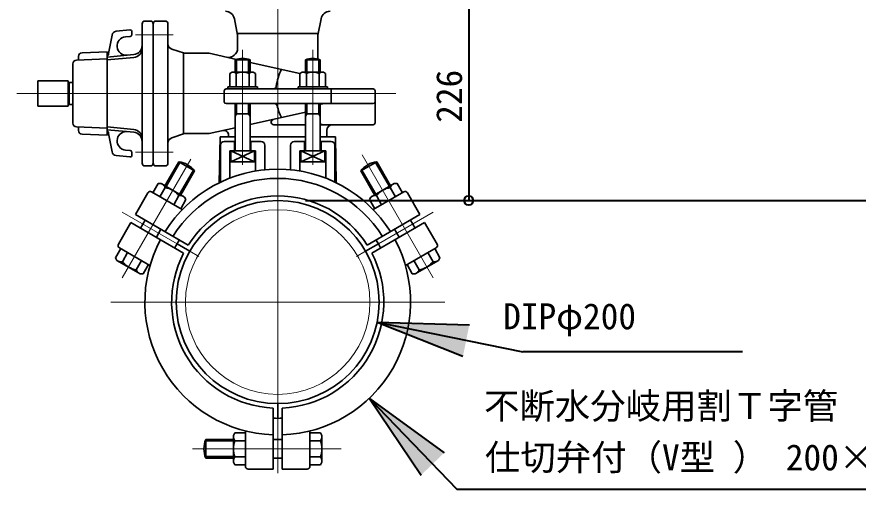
# Model space of a CAD drawing. Units: millimetres at full size, sheet at 1:20; details may follow other scales. Extents: x -5803 to 5817, y -3160 to 3160.
# Drawn here: x 209 to 1121, y 1267 to 1779 of the extents above; entities that cross this region are included whole.
import ezdxf
from ezdxf.enums import TextEntityAlignment as Align

# ---------------------------------------------------------------- set-up
doc = ezdxf.new("R2010")
doc.units = ezdxf.units.MM
doc.header["$LTSCALE"] = 20
doc.header["$PDMODE"] = 32
doc.header["$PDSIZE"] = 10
for name, color, linetype, lineweight in [('0-7_TEMP01', 3, 'Continuous', 18), ('0-8_T字管', 6, 'Continuous', 35), ('0-A_細線', 7, 'Continuous', 9), ('0-E_寸法', 1, 'Continuous', 40)]:
    doc.layers.add(name, color=color, linetype=linetype, lineweight=lineweight)
doc.styles.add('ＭＳ ゴシック', font='')
doc.styles.get('ＭＳ ゴシック').set_extended_font_data('MS Gothic')

msp = doc.modelspace()

# ---------------------------------------------------------------- linework, layer by layer
at = {"layer": '0-7_TEMP01'}
for p, q in [((491.94, 1359.99), (491.94, 1848.29)), ((337.91, 1759.49), (378.58, 1759.49)), ((453.93, 1618.8), (453.93, 1743.38)), ((529.93, 1618.8), (529.93, 1743.38)), ((209.11, 1695.99), (620.17, 1695.99)), ((323.4, 1496.09), (397.7, 1624.77)), ((337.91, 1632.49), (378.58, 1632.49)), ((660.46, 1496.09), (583.42, 1629.52)), ((323.28, 1567.36), (382.81, 1532.98)), ((660.59, 1567.36), (601.06, 1532.98)), ((396.67, 1524.99), (406.54, 1519.28)), ((587.19, 1524.99), (577.33, 1519.28)), ((310.86, 1469.99), (673.01, 1469.99)), ((491.94, 1284.5), (491.94, 1343.99)), ((560.75, 1310.99), (399.52, 1310.99))]:
    msp.add_line(p, q, dxfattribs=at)
at = {"layer": '0-8_T字管'}
for p, q in [((344.93, 1771.48), (344.93, 1620.48)), ((353.94, 1774.48), (347.94, 1774.48)), ((356.94, 1771.48), (356.94, 1620.48)), ((359.93, 1774.48), (369.93, 1774.48)), ((372.94, 1771.48), (372.94, 1620.48)), ((445, 1776.87), (448.44, 1758.98)), ((538.88, 1776.87), (535.44, 1758.98)), ((331.74, 1764.78), (316.75, 1763.34)), ((333.94, 1759.78), (333.94, 1762.79)), ((448.44, 1760.99), (535.44, 1760.99)), ((308.64, 1739.26), (312.31, 1759.26)), ((332.12, 1757.79), (326.89, 1757.28)), ((448.44, 1745.1), (448.44, 1758.98)), ((535.44, 1733.29), (535.44, 1758.98)), ((377.03, 1744.11), (390.94, 1739.49)), ((273.77, 1732.14), (306.94, 1733.49)), ((275.94, 1736.14), (275.94, 1732.22)), ((279.77, 1740.14), (306.94, 1741.24)), ((306.94, 1650.72), (306.94, 1741.24)), ((335.89, 1738.06), (306.94, 1735.27)), ((335.89, 1735.05), (306.94, 1732.26)), ((335.89, 1738.06), (328.8, 1737.38)), ((389.93, 1652.49), (389.93, 1739.49)), ((390.94, 1739.49), (417.59, 1739.49)), ((447.18, 1732.92), (417.59, 1739.49)), ((269.93, 1663.82), (269.93, 1728.14)), ((445.94, 1718.99), (445.94, 1732.49)), ((445.94, 1732.49), (461.94, 1732.49)), ((447.44, 1718.99), (447.44, 1732.49)), ((460.44, 1718.99), (460.44, 1732.49)), ((461.94, 1718.99), (461.94, 1732.49)), ((516.08, 1717.65), (461.94, 1729.65)), ((521.93, 1732.49), (537.93, 1732.49)), ((521.93, 1718.99), (521.93, 1732.49)), ((523.43, 1718.99), (523.43, 1732.49)), ((536.44, 1718.99), (536.44, 1732.49)), ((537.93, 1718.99), (537.93, 1732.49)), ((440.08, 1717.62), (442.43, 1718.99)), ((440.08, 1702.98), (440.08, 1717.62)), ((442.43, 1718.99), (465.44, 1718.99)), ((447, 1717.62), (447, 1702.98)), ((460.86, 1702.98), (460.86, 1717.62)), ((465.44, 1718.99), (467.79, 1717.62)), ((467.79, 1717.62), (467.79, 1702.98)), ((516.08, 1717.62), (518.44, 1718.99)), ((516.08, 1702.98), (516.08, 1717.62)), ((518.44, 1718.99), (541.43, 1718.99)), ((523, 1717.62), (523, 1702.98)), ((536.86, 1702.98), (536.86, 1717.62)), ((541.43, 1718.99), (543.79, 1717.62)), ((543.79, 1717.62), (543.79, 1702.98)), ((231.94, 1709.74), (264.94, 1709.74)), ((231.94, 1709.74), (231.94, 1682.24)), ((264.94, 1682.24), (264.94, 1709.74)), ((265.74, 1707.98), (264.94, 1707.52)), ((265.74, 1707.98), (264.94, 1707.52)), ((265.74, 1707.98), (265.74, 1683.98)), ((269.93, 1707.98), (265.74, 1707.98)), ((433.93, 1686.98), (433.93, 1698.99)), ((435.94, 1700.99), (595.43, 1700.99)), ((469.93, 1702.98), (437.93, 1702.98)), ((437.93, 1700.99), (437.93, 1702.98)), ((469.93, 1700.99), (469.93, 1702.98)), ((513.94, 1702.98), (545.93, 1702.98)), ((513.94, 1700.99), (513.94, 1702.98)), ((545.93, 1700.99), (545.93, 1702.98)), ((549.93, 1684.99), (549.93, 1700.99)), ((597.44, 1663.98), (597.44, 1698.99)), ((356.94, 1695.99), (356.94, 1620.48)), ((231.94, 1682.24), (264.94, 1682.24)), ((265.74, 1683.98), (264.94, 1684.44)), ((269.93, 1683.98), (265.74, 1683.98)), ((435.94, 1684.99), (529.93, 1684.99)), ((445.94, 1633.98), (445.94, 1684.99)), ((447.44, 1673.99), (447.44, 1684.99)), ((460.44, 1673.99), (460.44, 1684.99)), ((461.94, 1633.98), (461.94, 1684.99)), ((521.93, 1633.98), (521.93, 1684.99)), ((523.43, 1673.99), (523.43, 1684.99)), ((529.93, 1684.99), (595.43, 1684.99)), ((536.44, 1673.99), (536.44, 1684.99)), ((537.93, 1633.98), (537.93, 1684.99)), ((447.44, 1673.99), (445.94, 1671.39)), ((445.94, 1673.99), (461.94, 1673.99)), ((460.44, 1673.99), (461.94, 1671.39)), ((521.93, 1675.62), (461.94, 1662.31)), ((537.93, 1673.99), (521.93, 1673.99)), ((523.43, 1673.99), (521.93, 1671.39)), ((536.44, 1673.99), (537.93, 1671.39)), ((487.84, 1661.98), (521.93, 1661.98)), ((537.93, 1661.98), (595.43, 1661.98)), ((273.77, 1659.83), (306.94, 1658.49)), ((275.94, 1655.83), (275.94, 1659.74)), ((279.77, 1651.82), (306.94, 1650.72)), ((335.89, 1656.92), (306.94, 1659.7)), ((335.89, 1653.9), (306.94, 1656.69)), ((308.64, 1652.71), (312.31, 1632.7)), ((377.03, 1647.85), (390.94, 1652.49)), ((389.93, 1652.49), (417.59, 1652.49)), ((445.94, 1658.76), (417.59, 1652.49)), ((438.68, 1648.99), (438.68, 1650.93)), ((545.19, 1648.99), (545.19, 1655.99)), ((344.93, 1622.49), (344.93, 1642.48)), ((372.93, 1642.48), (372.93, 1622.49)), ((429.44, 1648.99), (428.62, 1599.32)), ((445.94, 1648.99), (429.44, 1648.99)), ((433.93, 1643.99), (445.94, 1643.99)), ((444.93, 1633.98), (444.93, 1643.99)), ((521.93, 1648.99), (461.94, 1648.99)), ((461.94, 1643.99), (473.94, 1643.99)), ((462.93, 1633.98), (462.93, 1643.99)), ((521.93, 1643.99), (509.94, 1643.99)), ((520.93, 1633.98), (520.93, 1643.99)), ((554.43, 1648.99), (537.93, 1648.99)), ((549.93, 1643.99), (537.93, 1643.99)), ((538.94, 1633.98), (538.94, 1643.99)), ((554.43, 1648.99), (555.25, 1599.32)), ((332.12, 1634.18), (326.89, 1634.68)), ((429.93, 1599.95), (429.93, 1639.99)), ((439.93, 1633.98), (467.94, 1633.98)), ((439.93, 1633.98), (439.93, 1604.26)), ((440.94, 1633.98), (466.94, 1621.99)), ((466.94, 1633.98), (440.94, 1621.99)), ((440.94, 1621.99), (440.94, 1633.98)), ((466.94, 1621.99), (466.94, 1633.98)), ((467.94, 1633.98), (467.94, 1611.97)), ((477.94, 1613.3), (477.94, 1639.99)), ((505.94, 1613.3), (505.94, 1639.99)), ((543.94, 1633.98), (515.93, 1633.98)), ((515.93, 1633.98), (515.93, 1611.97)), ((516.93, 1633.98), (542.94, 1621.99)), ((542.94, 1633.98), (516.93, 1621.99)), ((516.93, 1621.99), (516.93, 1633.98)), ((542.94, 1621.99), (542.94, 1633.98)), ((543.94, 1633.98), (543.94, 1604.26)), ((553.93, 1599.95), (553.93, 1639.99)), ((331.74, 1627.18), (316.75, 1628.62)), ((333.94, 1632.18), (333.94, 1629.17)), ((353.94, 1617.48), (347.94, 1617.48)), ((359.93, 1617.48), (369.93, 1617.48)), ((384.57, 1622.03), (369.57, 1596.05)), ((385.88, 1621.29), (370.88, 1595.3)), ((384.57, 1622.03), (401.9, 1612.03)), ((440.94, 1621.99), (466.94, 1621.99)), ((516.93, 1621.99), (542.94, 1621.99)), ((599.29, 1622.03), (581.97, 1612.03)), ((597.99, 1621.29), (613, 1595.3)), ((599.29, 1622.03), (614.29, 1596.05)), ((400.6, 1612.78), (385.6, 1586.8)), ((401.9, 1612.03), (386.89, 1586.05)), ((581.97, 1612.03), (596.97, 1586.05)), ((583.27, 1612.78), (598.27, 1586.8)), ((365.68, 1598.3), (390.8, 1583.8)), ((618.19, 1598.3), (593.07, 1583.8)), ((337.69, 1564.81), (351.18, 1588.2)), ((355.28, 1589.3), (388.46, 1570.13)), ((369.92, 1593.97), (364.23, 1584.12)), ((628.59, 1589.3), (595.4, 1570.13)), ((613.95, 1593.97), (619.63, 1584.12)), ((646.18, 1564.81), (632.69, 1588.2)), ((379.23, 1575.47), (384.92, 1585.31)), ((392.42, 1580.98), (386.74, 1571.13)), ((390.8, 1583.8), (392.42, 1580.98)), ((593.07, 1583.8), (591.45, 1580.98)), ((591.45, 1580.98), (597.13, 1571.13)), ((604.63, 1575.47), (598.94, 1585.31)), ((337.69, 1564.81), (394.93, 1531.76)), ((646.18, 1564.81), (588.93, 1531.76)), ((332.68, 1556.15), (319.19, 1532.77)), ((332.68, 1556.15), (389.93, 1523.1)), ((348.07, 1558.82), (343.08, 1550.15)), ((651.18, 1556.15), (593.93, 1523.1)), ((635.79, 1558.82), (640.79, 1550.15)), ((651.18, 1556.15), (664.68, 1532.77)), ((365.4, 1548.81), (360.4, 1540.15)), ((618.47, 1548.81), (623.47, 1540.15)), ((382.81, 1532.98), (396.67, 1524.99)), ((601.06, 1532.98), (587.19, 1524.99)), ((320.28, 1528.67), (353.46, 1509.52)), ((323.55, 1513.65), (329.23, 1523.5)), ((663.58, 1528.67), (630.4, 1509.52)), ((660.32, 1513.65), (654.63, 1523.5)), ((317.68, 1515.16), (342.79, 1500.67)), ((344.23, 1514.84), (338.55, 1505)), ((639.63, 1514.84), (645.31, 1505)), ((666.19, 1515.16), (641.08, 1500.67)), ((491.94, 1343.99), (491.94, 1359.99)), ((486.94, 1288.98), (486.94, 1355.09)), ((496.94, 1288.98), (496.94, 1355.09)), ((443.94, 1325.48), (445.56, 1328.31)), ((443.94, 1296.49), (443.94, 1325.48)), ((445.56, 1328.31), (456.94, 1328.31)), ((456.94, 1291.98), (456.94, 1330.3)), ((526.93, 1291.98), (526.93, 1330.3)), ((539.93, 1296.49), (539.93, 1325.48)), ((413.94, 1300.99), (413.94, 1320.99)), ((413.94, 1320.99), (443.94, 1320.99)), ((413.94, 1319.48), (443.94, 1319.48)), ((456.94, 1319.65), (445.56, 1319.65)), ((496.94, 1320.99), (486.94, 1320.99)), ((526.93, 1319.65), (538.31, 1319.65)), ((413.94, 1302.49), (443.94, 1302.49)), ((413.94, 1300.99), (443.94, 1300.99)), ((445.56, 1293.66), (443.94, 1296.49)), ((445.56, 1302.33), (456.94, 1302.33)), ((496.94, 1300.99), (486.94, 1300.99)), ((538.31, 1302.33), (526.93, 1302.33)), ((456.94, 1293.66), (445.56, 1293.66)), ((486.94, 1288.98), (459.94, 1288.98)), ((496.94, 1288.98), (523.94, 1288.98))]:
    msp.add_line(p, q, dxfattribs=at)
for points in [[(356.73, 1588.46), (362.42, 1598.3), (365.68, 1598.3)], [(627.13, 1588.46), (621.45, 1598.3), (618.19, 1598.3)], [(321.74, 1527.83), (316.05, 1517.98), (317.68, 1515.16)], [(662.13, 1527.83), (667.81, 1517.98), (666.19, 1515.16)], [(342.79, 1500.67), (346.05, 1500.67), (351.73, 1510.51)], [(641.08, 1500.67), (637.81, 1500.67), (632.13, 1510.51)], [(539.93, 1325.48), (538.31, 1328.31), (526.93, 1328.31)], [(526.93, 1293.66), (538.31, 1293.66), (539.93, 1296.49)]]:
    msp.add_lwpolyline(points, dxfattribs=at)
msp.add_circle((491.94, 1469.99), 110, dxfattribs=at)
for centre, radius, start, end in [((435.17, 1774.98), 10, 10.886, 90), ((548.7, 1774.98), 10, 90, 169.114), ((347.94, 1771.48), 3, 90, 180), ((353.94, 1771.48), 3, 0, 90), ((359.93, 1771.48), 3, 90, 180), ((369.93, 1771.48), 3, 0, 90), ((317.23, 1758.37), 5, 95.5, 169.621), ((331.94, 1762.79), 2, 0, 95.5), ((327.85, 1747.33), 10, 95.5, 275.5), ((331.94, 1759.78), 2, 275.5, 0), ((334.93, 1748.01), 10, 275.5, 0), ((334.93, 1745.01), 10, 275.5, 0), ((378.94, 1749.81), 6, 180, 251.565), ((438.44, 1745.1), 10, 257.5, 0), ((279.94, 1736.14), 4, 92.321, 180), ((303.72, 1740.15), 5, 309.889, 349.621), ((453.93, 1711.9), 22.09, 68.761, 111.239), ((529.93, 1711.9), 22.09, 68.761, 111.239), ((273.94, 1728.14), 4, 92.321, 180), ((443.54, 1713.89), 5.09, 47.117, 90), ((453.93, 1700.66), 18.32, 67.781, 112.219), ((464.33, 1713.89), 5.09, 90, 132.883), ((549.93, 1695.99), 60, 154.179, 172.705), ((519.54, 1713.89), 5.09, 47.117, 90), ((529.93, 1700.66), 18.32, 67.781, 112.219), ((540.33, 1713.89), 5.09, 90, 132.883), ((435.94, 1698.99), 2, 90, 180), ((487.45, 1703.99), 3, 270, 352.705), ((595.43, 1698.99), 2, 0, 90), ((435.94, 1686.98), 2, 180, 270), ((488.51, 1681.98), 3, 12.84, 90), ((549.93, 1695.99), 60, 192.84, 205.821), ((541.43, 1678.99), 6, 90, 125.685), ((595.43, 1686.98), 2, 270, 0), ((273.94, 1663.82), 4, 180, 267.679), ((487.84, 1664.99), 3, 102.5, 270), ((541.43, 1667.98), 6, 234.315, 270), ((551.18, 1655.99), 6, 90, 180), ((595.43, 1663.98), 2, 270, 0), ((279.94, 1655.83), 4, 180, 267.679), ((303.72, 1651.81), 5, 10.379, 50.111), ((327.85, 1644.63), 10, 90, 264.5), ((334.93, 1646.96), 10, 0, 84.5), ((334.93, 1643.95), 10, 0, 84.5), ((433.68, 1650.93), 5, 0, 102.5), ((378.94, 1642.16), 6, 108.435, 180), ((433.93, 1639.99), 4, 90, 180), ((473.94, 1639.99), 4, 0, 90), ((509.94, 1639.99), 4, 90, 180), ((549.93, 1639.99), 4, 0, 90), ((317.23, 1633.6), 5, 190.379, 264.5), ((331.94, 1632.18), 2, 0, 84.5), ((331.94, 1629.17), 2, 264.5, 0), ((347.94, 1620.48), 3, 180, 270), ((353.94, 1620.48), 3, 270, 0), ((359.93, 1620.48), 3, 180, 270), ((369.93, 1620.48), 3, 270, 0), ((381.24, 1596.25), 26, 37.38, 82.62), ((602.63, 1596.25), 26, 97.38, 142.62), ((491.94, 1469.99), 144, 31.99, 148.01), ((363.7, 1591.86), 6.57, 18.781, 60), ((491.94, 1469.99), 134, 31.99, 148.01), ((620.16, 1591.86), 6.57, 120, 161.219), ((353.78, 1586.69), 3, 60, 150), ((366.32, 1570.41), 23.84, 38.702, 81.298), ((617.56, 1570.41), 23.84, 98.702, 141.298), ((630.09, 1586.69), 3, 30, 120), ((386.2, 1578.87), 6.57, 60, 101.219), ((491.94, 1469.99), 115, 32.492, 147.508), ((597.66, 1578.87), 6.57, 78.781, 120), ((321.78, 1531.27), 3, 150, 240), ((491.94, 1469.99), 144, 151.99, 268.01), ((491.94, 1469.99), 126, 147.726, 152.274), ((491.94, 1469.99), 144, 271.99, 28.01), ((491.94, 1469.99), 126, 27.726, 32.274), ((662.09, 1531.27), 3, 300, 30), ((322.27, 1520.1), 6.57, 240, 281.219), ((491.94, 1469.99), 115, 152.492, 267.508), ((491.94, 1469.99), 115, 272.492, 27.508), ((661.59, 1520.1), 6.57, 258.781, 300), ((342.15, 1528.56), 23.84, 218.702, 261.298), ((344.77, 1507.11), 6.57, 198.781, 240), ((639.1, 1507.11), 6.57, 300, 341.219), ((641.71, 1528.56), 23.84, 278.702, 321.298), ((491.94, 1469.99), 126, 267.726, 272.274), ((450.5, 1323.98), 6.57, 180, 221.219), ((533.36, 1323.98), 6.57, 318.781, 0), ((437.93, 1310.99), 26, 157.38, 202.62), ((467.77, 1310.99), 23.84, 158.702, 201.298), ((516.09, 1310.99), 23.84, 338.702, 21.298), ((450.5, 1297.99), 6.57, 138.781, 180), ((533.36, 1297.99), 6.57, 0, 41.219), ((459.94, 1291.98), 3, 180, 270), ((523.94, 1291.98), 3, 270, 0)]:
    msp.add_arc(centre, radius, start, end, dxfattribs=at)
at = {"layer": '0-A_細線'}
for radius in [110, 100]:
    msp.add_circle((491.94, 1469.99), radius, dxfattribs=at)
at = {"layer": '0-E_寸法'}
for p, q in [((699.01, 1805.99), (699.01, 1579.98)), ((521.93, 1579.98), (1206.91, 1579.98)), ((521.93, 1579.98), (709.01, 1579.98)), ((599.73, 1448.05), (699.69, 1445.43)), ((599.73, 1448.05), (692.76, 1411.4)), ((599.73, 1448.05), (757.76, 1415.9)), ((995.76, 1415.9), (757.76, 1415.9)), ((591.6, 1365.56), (686.27, 1267.27)), ((591.6, 1365.56), (672.42, 1306.68)), ((591.6, 1365.56), (647.41, 1282.59)), ((686.27, 1267.27), (1162.63, 1267.27))]:
    msp.add_line(p, q, dxfattribs=at)
msp.add_point((699.01, 1579.98), dxfattribs=at)
for points in [[(699.69, 1445.43), (692.76, 1411.4), (599.73, 1448.05)], [(672.42, 1306.68), (647.41, 1282.59), (591.6, 1365.56)]]:
    msp.add_solid(points, dxfattribs=at)

# ---------------------------------------------------------------- texts
at = {"layer": '0-E_寸法', "style": 'ＭＳ ゴシック'}
msp.add_text('226', height=28.15, rotation=90, dxfattribs=at).set_placement((700.23, 1664.18), align=Align.BOTTOM_LEFT)
for s, p in [('DIPφ200', (736.4, 1432.04)), ('不断水分岐用割Ｔ字管', (715.6, 1334.88)), ('仕切弁付（V型 ） 200×75', (716.58, 1279.24))]:
    msp.add_text(s, height=28.15, dxfattribs=at).set_placement(p, align=Align.BOTTOM_LEFT)

doc.saveas('drawing.dxf')
